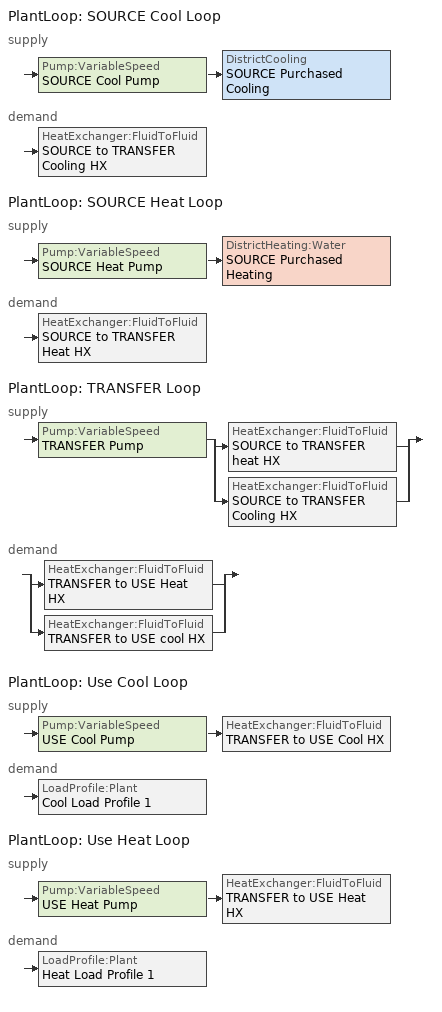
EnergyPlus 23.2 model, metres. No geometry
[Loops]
PlantLoop 'SOURCE Cool Loop'
 supply: Pump:VariableSpeed 'SOURCE Cool Pump' > DistrictCooling 'SOURCE Purchased Cooling'
 demand: HeatExchanger:FluidToFluid 'SOURCE to TRANSFER Cooling HX'
PlantLoop 'SOURCE Heat Loop'
 supply: Pump:VariableSpeed 'SOURCE Heat Pump' > DistrictHeating:Water 'SOURCE Purchased Heating'
 demand: HeatExchanger:FluidToFluid 'SOURCE to TRANSFER Heat HX'
PlantLoop 'TRANSFER Loop'
 supply: Pump:VariableSpeed 'TRANSFER Pump' > split
  | HeatExchanger:FluidToFluid 'SOURCE to TRANSFER heat HX'
  | HeatExchanger:FluidToFluid 'SOURCE to TRANSFER Cooling HX'
 demand: split
  | HeatExchanger:FluidToFluid 'TRANSFER to USE Heat HX'
  | HeatExchanger:FluidToFluid 'TRANSFER to USE cool HX'
PlantLoop 'Use Cool Loop'
 supply: Pump:VariableSpeed 'USE Cool Pump' > HeatExchanger:FluidToFluid 'TRANSFER to USE Cool HX'
 demand: LoadProfile:Plant 'Cool Load Profile 1'
PlantLoop 'Use Heat Loop'
 supply: Pump:VariableSpeed 'USE Heat Pump' > HeatExchanger:FluidToFluid 'TRANSFER to USE Heat HX'
 demand: LoadProfile:Plant 'Heat Load Profile 1'
[Building]
Plant Load Profile Example: Loads convergence tolerance value=0.04; Maximum number of warmup days=25; Minimum number of warmup days=6; North axis=0; Solar distribution=FullInteriorAndExterior; Temperature convergence tolerance value=0.04; Terrain=Suburbs
[Site:Location]
CHICAGO_IL_USA_WMO_725300: Elevation=190; Latitude=42; Longitude=-87.88; Time zone=-6
[SizingPeriod:DesignDay] Barometric pressure=99063; Day of month=21; Daylight saving time indicator=No; Humidity condition type=WetBulb; Rain indicator=No; Snow indicator=No; Solar model indicator=ASHRAEClearSky
Name | Daily dry bulb temperature range | Day type | Maximum dry bulb temperature | Month | Sky clearness | Wetbulb or dewpoint at maximum dry bulb | Wind direction | Wind speed
CHICAGO Ann Clg 1% Condns DB=>MWB | 10.7 | SummerDesignDay | 31.5 | 7 | 1 | 23 | 230 | 5.3
CHICAGO Ann Htg 99% Condns DB | 0 | WinterDesignDay | -17.3 | 1 | 0 | -17.3 | 270 | 4.9
[DistrictCooling]
SOURCE Purchased Cooling: Nominal capacity=1000000
[DistrictHeating:Water]
SOURCE Purchased Heating: Nominal capacity=1000000
[HeatExchanger:FluidToFluid] Availability schedule=AlwaysOnSchedule; Heat exchanger u factor times area value=15000; Heat transfer metering end use type=LoopToLoop; Loop demand side design flow rate=0.003; Loop supply side design flow rate=0.003; Minimum temperature difference to activate heat exchanger=0.2
Name | Control type | Heat exchange model type
SOURCE to TRANSFER Cooling HX | CoolingSetpointModulated | ParallelFlow
SOURCE to TRANSFER HEAT HX | HeatingSetpointModulated | ParallelFlow
TRANSFER to USE Cool HX | CoolingSetpointModulated | CrossFlowBothUnMixed
TRANSFER to USE Heat HX | HeatingSetpointModulated | CrossFlowSupplyUnMixedDemandMixed
[LoadProfile:Plant] Peak flow rate=0.002
Name | Flow rate fraction schedule | Load schedule | Plant loop fluid type
Cool Load Profile 1 | Cool Load Profile 1 Flow Frac Schedule | Cool Load Profile 1 Load Schedule
Heat Load Profile 1 | Heat Load Profile 1 Flow Frac Schedule | Heat Load Profile 1 Load Schedule | Water
[PlantEquipmentList]
SOURCE Heat Heating Plant: SOURCE Purchased Heating, DistrictHeating:Water
SOURCE cooling Plant: SOURCE Purchased Cooling, DistrictCooling
TRANSFER Plant: SOURCE to TRANSFER Heat HX, HeatExchanger:FluidToFluid, SOURCE to TRANSFER Cooling HX, HeatExchanger:FluidToFluid
TRANSFER to USE Cool HX equip: TRANSFER to USE Cool HX, HeatExchanger:FluidToFluid
TRANSFER to USE Heat HX equip: TRANSFER to USE Heat HX, HeatExchanger:FluidToFluid
[PlantEquipmentOperation:CoolingLoad]
SOURCE Cool Purchased Only: Load range 1 lower limit=0; Load range 1 upper limit=10000000; Range 1 equipment list=SOURCE cooling Plant
[PlantEquipmentOperation:HeatingLoad]
SOURCE Heat Purchased Only: Load range 1 lower limit=0; Load range 1 upper limit=10000000; Range 1 equipment list=SOURCE Heat Heating Plant
[PlantEquipmentOperation:Uncontrolled]
Name | Equipment list
TRANSFER HX | TRANSFER Plant
USE Cool operation | TRANSFER to USE Cool HX equip
USE Heat operation | TRANSFER to USE Heat HX equip
[PlantEquipmentOperationSchemes] Control scheme 1 schedule=AlwaysOnSchedule
Name | Control scheme 1
SOURCE Cool Loop Operation | SOURCE Cool Purchased Only
SOURCE Heat Loop Operation | SOURCE Heat Purchased Only
TRANSFER Loop Operation | TRANSFER HX
Use Cool Loop Operation | USE Cool operation
Use Heat Loop Operation | USE Heat operation
[PlantLoop] Fluid type=Water; Load distribution scheme=Optimal; Maximum loop flow rate=0.003; Maximum loop temperature=100; Minimum loop flow rate=0; Minimum loop temperature=3; Plant loop volume=1
Name | Plant equipment operation scheme | Plant loop demand calculation scheme
SOURCE Cool Loop | SOURCE Cool Loop Operation
SOURCE Heat Loop | SOURCE Heat Loop Operation
TRANSFER Loop | TRANSFER Loop Operation | DualSetpointDeadband
Use Cool Loop | Use Cool Loop Operation
Use Heat Loop | Use Heat Loop Operation
[Pump:VariableSpeed] Design maximum flow rate=0.005; Design minimum flow rate=0; Design power consumption=0.01; Design pump head=1; Fraction of motor inefficiencies to fluid stream=0; Motor efficiency=0.87; Pump control type=Intermittent; Coefficient 1 of the part load performance curve=0; Coefficient 2 of the part load performance curve=1; Coefficient 3 of the part load performance curve=0; Coefficient 4 of the part load performance curve=0
SOURCE Cool Pump; SOURCE Heat Pump; TRANSFER Pump; USE Cool Pump; USE Heat Pump
[SetpointManager:Scheduled] Control variable=Temperature
Name | Schedule | Setpoint node or nodelist
SOURCE Cool Loop Setpoint Manager | SOURCE Cool Loop Temp Sch | SOURCE Cool Loop Setpoint Node List
SOURCE Heat Loop Setpoint Manager | SOURCE Heat Loop Temp Sch | SOURCE Heat Loop Setpoint Node List
Transfer HX Cool Setpoint Manager | TRANSFER Dual Loop Hi Temp Sch | TRANSFER Supply Cooling Outlet Node
Transfer HX Heat Setpoint Manager | TRANSFER Dual Loop Lo Temp Sch | TRANSFER Supply Heating Outlet Node
Use Cool Loop Setpoint Manager | Use Cool Loop Temp Sch | Use Cool Loop Setpoint Node List
Use Heat Loop Setpoint Manager | Use Heat Loop Temp Sch | Use Heat Loop Setpoint Node List
[SetpointManager:Scheduled:DualSetpoint]
TRANSFER Loop Dual Setpoint Manager: Control variable=Temperature; High setpoint schedule=TRANSFER Dual Loop Hi Temp Sch; Low setpoint schedule=TRANSFER Dual Loop Lo Temp Sch; Setpoint node or nodelist=TRANSFER Loop Setpoint Node List
[Schedule:Compact]
AlwaysOnSchedule; Heat Load Profile 1 Flow Frac Schedule; cool Load Profile 1 Flow Frac Schedule: THROUGH: 12/31, FOR: AllDays, UNTIL: 24:00, 1
Cool Load Profile 1 Load Schedule: THROUGH: 12/31, FOR: AllDays, UNTIL: 2:00, -8000, UNTIL: 4:00, -6000, UNTIL: 5:00, 0, UNTIL: 8:00, -6000, UNTIL: 12:00, -10000, UNTIL: 24:00, 0
Heat Load Profile 1 Load Schedule: THROUGH: 12/31, FOR: AllDays, UNTIL: 12:00, 0, UNTIL: 14:00, 8000, UNTIL: 16:00, 6000, UNTIL: 17:00, 0, UNTIL: 20:00, 6000, UNTIL: 24:00, 10000
SOURCE COOl Loop Temp Sch; SOURCE HEAT Loop Temp Sch: THROUGH: 12/31, FOR: AllDays, UNTIL: 24:00, 20
TRANSFER Dual Loop Hi Temp Sch: THROUGH: 12/31, FOR: AllDays, UNTIL: 24:00, 22.5
TRANSFER Dual Loop Lo Temp Sch: THROUGH: 12/31, FOR: AllDays, UNTIL: 24:00, 17.5
Use Cool Loop Temp Sch: THROUGH: 12/31, FOR: AllDays, UNTIL: 24:00, 25
Use Heat Loop Temp Sch: THROUGH: 12/31, FOR: AllDays, UNTIL: 24:00, 15
